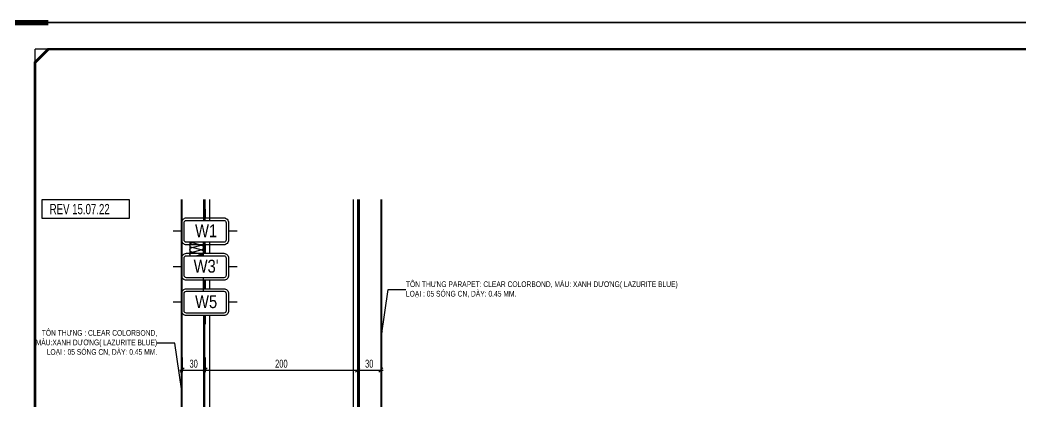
# Model space of a CAD drawing. Header units: inches. Extents: x 340055 to 349452, y -34649 to -30845.
# Drawn here: x 343500.6 to 343938.2, y -32457.3 to -32290.2 of the extents above; entities that cross this region are included whole.
import ezdxf
from ezdxf.enums import TextEntityAlignment as Align

# ---------------------------------------------------------------- set-up
doc = ezdxf.new("R2010")
doc.units = ezdxf.units.IN
doc.header["$MEASUREMENT"] = 0
for name, color, linetype in [('2', 2, 'Continuous'), ('3', 3, 'Continuous'), ('7', 7, 'Continuous'), ('8', 8, 'Continuous'), ('NET IN', 3, 'Continuous')]:
    doc.layers.add(name, color=color, linetype=linetype)
doc.layers.add('TL-TIILE BLOCK A2$0$TL-TITLE BLOCK 1', color=7, linetype='Continuous', lineweight=50)
doc.styles.add('hx2', font='')
doc.styles.add('ST1H', font='vnshxh.shx', dxfattribs={"width": 0.7})
doc.styles.get('hx2').set_extended_font_data('.VnArial NarrowH')
doc.dimstyles.new('3', dxfattribs={"dimtxt": 3.5, "dimasz": 1.8, "dimexe": 1, "dimexo": 0, "dimgap": 1, "dimtad": 1, "dimdec": 0, "dimlfac": 3, "dimzin": 0, "dimdsep": 46, "dimtxsty": 'ST1H', "dimblk": 'OBLIQUE', "dimcen": 1, "dimdle": 1, "dimclrd": 8, "dimclre": 8, "dimclrt": 3, "dimadec": 0, "dimazin": 0, "dimtfac": 1, "dimtdec": 0, "dimtix": 1, "dimtofl": 0, "dimtmove": 1, "dimatfit": 3, "dimfxl": 0, "dimtolj": 1, "dimtzin": 0, "dimlwd": -1, "dimlwe": -1, "dimarcsym": 0})

# ---------------------------------------------------------------- blocks, each defined once
blk = doc.blocks.new('_Oblique')
at = {"color": 0, "linetype": 'ByBlock', "lineweight": -2}
blk.add_line((-0.5, -0.5), (0.5, 0.5), dxfattribs=at)
blk = doc.blocks.new('*D515')
at = {"color": 8, "linetype": 'Continuous', "transparency": 16777216}
for p, q in [((343571.52, -32437.8), (343571.52, -32444.31)), ((343581.52, -32437.8), (343581.52, -32444.31)), ((343570.52, -32443.31), (343582.52, -32443.31))]:
    blk.add_line(p, q, dxfattribs=at)
at = {"layer": 'Defpoints', "color": 0, "transparency": 16777216}
for p in [(343571.52, -32437.8), (343581.52, -32437.8), (343581.52, -32443.31)]:
    blk.add_point(p, dxfattribs=at)
at = {"color": 8, "transparency": 16777216, "xscale": 1.8, "yscale": 1.8, "zscale": 1.8, "rotation": 180}
blk.add_blockref('_Oblique', (343571.52, -32443.31), dxfattribs=at)
at = {"color": 8, "transparency": 16777216, "xscale": 1.8, "yscale": 1.8, "zscale": 1.8}
blk.add_blockref('_Oblique', (343581.52, -32443.31), dxfattribs=at)
at = {"color": 3, "transparency": 16777216, "insert": (343576.52, -32440.56), "char_height": 3.5, "attachment_point": 5, "style": 'ST1H', "bg_fill": 3, "box_fill_scale": 1.25, "bg_fill_color": 256, "bg_fill_true_color": 13158600, "bg_fill_transparency": 0}
blk.add_mtext('\\A1;30', dxfattribs=at)
blk = doc.blocks.new('*D516')
at = {"color": 8, "linetype": 'Continuous', "transparency": 16777216}
for p, q in [((343581.52, -32437.8), (343581.52, -32444.31)), ((343648.19, -32437.54), (343648.19, -32444.31)), ((343580.52, -32443.31), (343649.19, -32443.31))]:
    blk.add_line(p, q, dxfattribs=at)
at = {"layer": 'Defpoints', "color": 0, "transparency": 16777216}
for p in [(343581.52, -32437.8), (343648.19, -32437.54), (343648.19, -32443.31)]:
    blk.add_point(p, dxfattribs=at)
at = {"color": 8, "transparency": 16777216, "xscale": 1.8, "yscale": 1.8, "zscale": 1.8, "rotation": 180}
blk.add_blockref('_Oblique', (343581.52, -32443.31), dxfattribs=at)
at = {"color": 8, "transparency": 16777216, "xscale": 1.8, "yscale": 1.8, "zscale": 1.8}
blk.add_blockref('_Oblique', (343648.19, -32443.31), dxfattribs=at)
at = {"color": 3, "transparency": 16777216, "insert": (343614.85, -32440.56), "char_height": 3.5, "attachment_point": 5, "style": 'ST1H', "bg_fill": 3, "box_fill_scale": 1.25, "bg_fill_color": 256, "bg_fill_true_color": 13158600, "bg_fill_transparency": 0}
blk.add_mtext('\\A1;200', dxfattribs=at)
blk = doc.blocks.new('*D517')
at = {"color": 8, "linetype": 'Continuous', "transparency": 16777216}
for p, q in [((343648.19, -32437.54), (343648.19, -32444.31)), ((343658.35, -32438.28), (343658.35, -32444.31)), ((343647.19, -32443.31), (343659.35, -32443.31))]:
    blk.add_line(p, q, dxfattribs=at)
at = {"layer": 'Defpoints', "color": 0, "transparency": 16777216}
for p in [(343648.19, -32437.54), (343658.35, -32438.28), (343658.35, -32443.31)]:
    blk.add_point(p, dxfattribs=at)
at = {"color": 8, "transparency": 16777216, "xscale": 1.8, "yscale": 1.8, "zscale": 1.8, "rotation": 180}
blk.add_blockref('_Oblique', (343648.19, -32443.31), dxfattribs=at)
at = {"color": 8, "transparency": 16777216, "xscale": 1.8, "yscale": 1.8, "zscale": 1.8}
blk.add_blockref('_Oblique', (343658.35, -32443.31), dxfattribs=at)
at = {"color": 3, "transparency": 16777216, "insert": (343653.27, -32440.56), "char_height": 3.5, "attachment_point": 5, "style": 'ST1H', "bg_fill": 3, "box_fill_scale": 1.25, "bg_fill_color": 256, "bg_fill_true_color": 13158600, "bg_fill_transparency": 0}
blk.add_mtext('\\A1;30', dxfattribs=at)
blk = doc.blocks.new('TENTRUC')
at = {"layer": '7'}
for p, q in [((0, 8.27), (0, 10.26)), ((-7.48, 5.13), (-5.48, 5.13)), ((5.48, 5.13), (7.48, 5.13)), ((0, 0), (0, 2))]:
    blk.add_line(p, q, dxfattribs=at)
blk.add_lwpolyline([(-4.36, 8.27), (4.36, 8.27, -0.414214), (5.48, 7.14), (5.48, 3.12, -0.414214), (4.36, 2), (-4.36, 2, -0.414214), (-5.48, 3.12), (-5.48, 7.14, -0.414214)], format="xyb", close=True, dxfattribs=at)
at = {"layer": '8', "ltscale": 15}
blk.add_lwpolyline([(-4.36, 7.68), (4.36, 7.68, -0.414214), (4.9, 7.14), (4.9, 3.12, -0.414214), (4.36, 2.58), (-4.36, 2.58, -0.414214), (-4.9, 3.12), (-4.9, 7.14, -0.414214)], format="xyb", close=True, dxfattribs=at)
at = {"layer": '3', "style": 'hx2'}
blk.add_attdef('TR', text='', height=2.9, dxfattribs=at).set_placement((-0.16, 3.83), align=Align.CENTER)
blk = doc.blocks.new('kt kien truc 1')
at = {"layer": 'Defpoints'}
for p in [(20, 410), (15, 405)]:
    blk.add_line(p, (15, 410), dxfattribs=at)
at = {"layer": 'Defpoints', "color": 8, "const_width": 2}
blk.add_lwpolyline([(0, 400), (0, 420), (20, 420)], dxfattribs=at)
at = {"layer": 'Defpoints', "color": 8}
blk.add_lwpolyline([(0, 0), (594, 0), (594, 420), (0, 420)], close=True, dxfattribs=at)
at = {"layer": 'TL-TIILE BLOCK A2$0$TL-TITLE BLOCK 1', "const_width": 1}
blk.add_lwpolyline([(20, 10), (579, 10), (584, 15), (584, 405), (579, 410), (20, 410), (15, 405), (15, 15)], close=True, dxfattribs=at)

msp = doc.modelspace()

# ---------------------------------------------------------------- linework, layer by layer
at = {"color": 8}
for points in [[(343574.8577, -32387.4101), (343574.8577, -32393.3416)], [(343580.8577, -32393.3416), (343580.8577, -32387.4101)], [(343580.8577, -32408.8422), (343580.8577, -32402.9107)]]:
    msp.add_lwpolyline(points, dxfattribs=at)
at = {"color": 9, "ltscale": 0.5}
for points in [[(343575.8577, -32389.7226, -1), (343575.8577, -32387.7226, -0.20604393), (343575.1315, -32387.4101, -0.20604393)], [(343575.0723, -32393.3416, -0.62632205), (343575.8577, -32391.7226, -1), (343575.8577, -32389.7226)], [(343580.8076, -32387.4101, -0.51069085), (343579.8577, -32388.7226), (343575.8577, -32387.7226), (343577.1079, -32387.4101)], [(343577.382, -32393.3416), (343579.8577, -32392.7226, -0.30382838), (343580.7823, -32393.3416, -0.30382838)]]:
    msp.add_lwpolyline(points, format="xyb", dxfattribs=at)
for points in [[(343579.8577, -32388.7226, -1), (343579.8577, -32390.7226), (343575.8577, -32389.7226)], [(343579.8577, -32390.7226, -1), (343579.8577, -32392.7226), (343575.8577, -32391.7226)]]:
    msp.add_lwpolyline(points, format="xyb", close=True, dxfattribs=at)
at = {"layer": '2'}
for p, q in [((343583.5186, -32377.841), (343583.5186, -32368.7455)), ((343646.1853, -32368.7455), (343646.1853, -32618.5833)), ((343583.5186, -32392.2489), (343583.5186, -32387.4101)), ((343583.5186, -32407.7495), (343583.5186, -32404.0033)), ((343583.5186, -32681.2499), (343583.5186, -32419.5039))]:
    msp.add_line(p, q, dxfattribs=at)
for points in [[(343581.5186, -32377.841), (343581.5186, -32368.7455)], [(343648.1853, -32368.7455), (343648.1853, -32616.5833)], [(343581.5186, -32392.2489), (343581.5186, -32387.4101)], [(343581.5186, -32407.7495), (343581.5186, -32404.0033)]]:
    msp.add_lwpolyline(points, dxfattribs=at)
at = {"layer": '3'}
for points in [[(343571.1914, -32720.3253), (343571.1914, -32368.7455)], [(343571.5247, -32720.3253), (343571.5247, -32368.7455)], [(343580.8577, -32368.7455), (343580.8577, -32377.841)], [(343581.1911, -32368.7455), (343581.1911, -32377.841)], [(343658.6793, -32368.7455), (343658.6793, -32519.0152), (343648.6853, -32519.0152), (343648.6853, -32368.7455)], [(343658.346, -32368.7455), (343658.346, -32518.6819), (343649.0186, -32518.6819), (343649.0186, -32368.7455)], [(343580.8577, -32387.4101), (343580.8577, -32392.2489)], [(343581.1911, -32387.4101), (343581.1911, -32392.2489)], [(343580.8577, -32404.0033), (343580.8577, -32407.7495)], [(343581.1911, -32404.0033), (343581.1911, -32407.7495)], [(343580.8577, -32419.5039), (343580.8577, -32720.3253)], [(343581.1911, -32419.5039), (343581.1911, -32720.3253)]]:
    msp.add_lwpolyline(points, dxfattribs=at)
at = {"layer": '7'}
for p, q in [((343581.5186, -32373.0022), (343581.5186, -32376.7484)), ((343571.2433, -32382.6256), (343567.4971, -32382.6256)), ((343581.5186, -32388.5027), (343581.5186, -32392.2489))]:
    msp.add_line(p, q, dxfattribs=at)

# ---------------------------------------------------------------- block references
at = {"layer": '3'}
ref = msp.add_blockref('TENTRUC', (343581.5186, -32373.0022), dxfattribs=dict(at, xscale=1.875, yscale=1.875, zscale=1.875, rotation=180))
ref.add_attrib('TR', 'W1', dxfattribs={"layer": '0', "height": 5.625, "style": 'hx2'}).set_placement((343581.9664, -32385.1937), align=Align.CENTER)
ref = msp.add_blockref('TENTRUC', (343581.5186, -32388.5027), dxfattribs=dict(at, xscale=1.875, yscale=1.875, zscale=1.875, rotation=180))
ref.add_attrib('TR', "W3'", dxfattribs={"layer": '0', "height": 5.625, "style": 'hx2'}).set_placement((343581.9664, -32400.6942), align=Align.CENTER)
ref = msp.add_blockref('TENTRUC', (343581.5186, -32404.0033), dxfattribs=dict(at, xscale=1.875, yscale=1.875, zscale=1.875, rotation=180))
ref.add_attrib('TR', 'W5', dxfattribs={"layer": '0', "height": 5.625, "style": 'hx2'}).set_placement((343581.9664, -32416.1948), align=Align.CENTER)

# ---------------------------------------------------------------- texts
at = {"layer": '3', "color": 240, "true_color": 0xfc032c, "insert": (343513.5818, -32372.9311), "char_height": 4.5, "attachment_point": 4, "style": 'ST1H', "bg_fill": 2}
msp.add_mtext('\\A1;rev 15.07.22', dxfattribs=at)
at = {"layer": '3', "char_height": 2.5, "style": 'ST1H', "bg_fill": 2}
for s, insert, attachment_point in [('\\A1;t«n TH¦NG parapet: CLEAR COLORBOND, mµu: Xanh d\xad¬ng( Lazurite blue)\\PLo¹i : 05 SãNG CN, dµy: 0.45 mm.', (343669.3057, -32408.1092), 4), ('\\A1;t«n TH¦NG : CLEAR COLORBOND, \\Pmµu:Xanh d\xad¬ng( Lazurite blue)\\PLo¹i : 05 SãNG CN, dµy: 0.45 mm.', (343560.565, -32431.4972), 6)]:
    msp.add_mtext(s, dxfattribs=dict(at, insert=insert, attachment_point=attachment_point))

# ---------------------------------------------------------------- next in the draw order: linework, layer by layer
at = {"layer": '3', "color": 240, "true_color": 0xfc032c}
msp.add_lwpolyline([(343510.2673, -32368.7455), (343548.3347, -32368.7455), (343548.3347, -32377.0297), (343510.2673, -32377.0297)], close=True, dxfattribs=at)

# ---------------------------------------------------------------- next in the draw order: dimensions: what is measured, and where the dimension line sits
at = {"color": 8}
dim = msp.add_linear_dim(base=(343581.5186, -32443.3054), p1=(343571.5189, -32437.8014), p2=(343581.5186, -32437.8014), dimstyle='3', dxfattribs=at)
dim.commit()
dim.dimension.update_dxf_attribs({"geometry": '*D515', "text_midpoint": (343576.5188, -32440.5554)})

# ---------------------------------------------------------------- next in the draw order: leaders
at = {"color": 9}
msp.add_leader([(343658.6793, -32428.1839), (343661.5759, -32408.1092), (343669.3057, -32408.1092)], dimstyle='3', override={"dimgap": 1, "dimtad": 0}, dxfattribs=at)

# ---------------------------------------------------------------- next in the draw order: dimensions: what is measured, and where the dimension line sits
at = {"color": 8}
dim = msp.add_linear_dim(base=(343648.1853, -32443.3054), p1=(343581.5186, -32437.8014), p2=(343648.1853, -32437.5422), dimstyle='3', dxfattribs=at)
dim.commit()
dim.dimension.update_dxf_attribs({"geometry": '*D516', "text_midpoint": (343614.852, -32440.5554)})

# ---------------------------------------------------------------- next in the draw order: leaders
at = {"color": 9}
msp.add_leader([(343571.1914, -32451.5719), (343568.2949, -32431.4972), (343560.565, -32431.4972)], dimstyle='3', override={"dimgap": 1, "dimtad": 0}, dxfattribs=at)

# ---------------------------------------------------------------- next in the draw order: dimensions: what is measured, and where the dimension line sits
at = {"color": 8}
dim = msp.add_linear_dim(base=(343658.346, -32443.3054), p1=(343648.1853, -32437.5422), p2=(343658.346, -32438.2805), dimstyle='3', dxfattribs=at)
dim.commit()
dim.dimension.update_dxf_attribs({"geometry": '*D517', "text_midpoint": (343653.2657, -32440.5554)})

# ---------------------------------------------------------------- next in the draw order: linework, layer by layer
at = {"layer": 'NET IN'}
msp.add_lwpolyline([(343489.7906, -32291.3349), (344178.5705, -32291.3349), (344178.5705, -32777.9354), (343489.7906, -32777.9354)], close=True, dxfattribs=at)

# ---------------------------------------------------------------- next in the draw order: block references
at = {"layer": '3', "xscale": 1.159562065285868, "yscale": 1.159562065285868, "zscale": 1.159562065285868}
msp.add_blockref('kt kien truc 1', (343489.7906, -32778.3509), dxfattribs=at)

doc.saveas('drawing.dxf')
